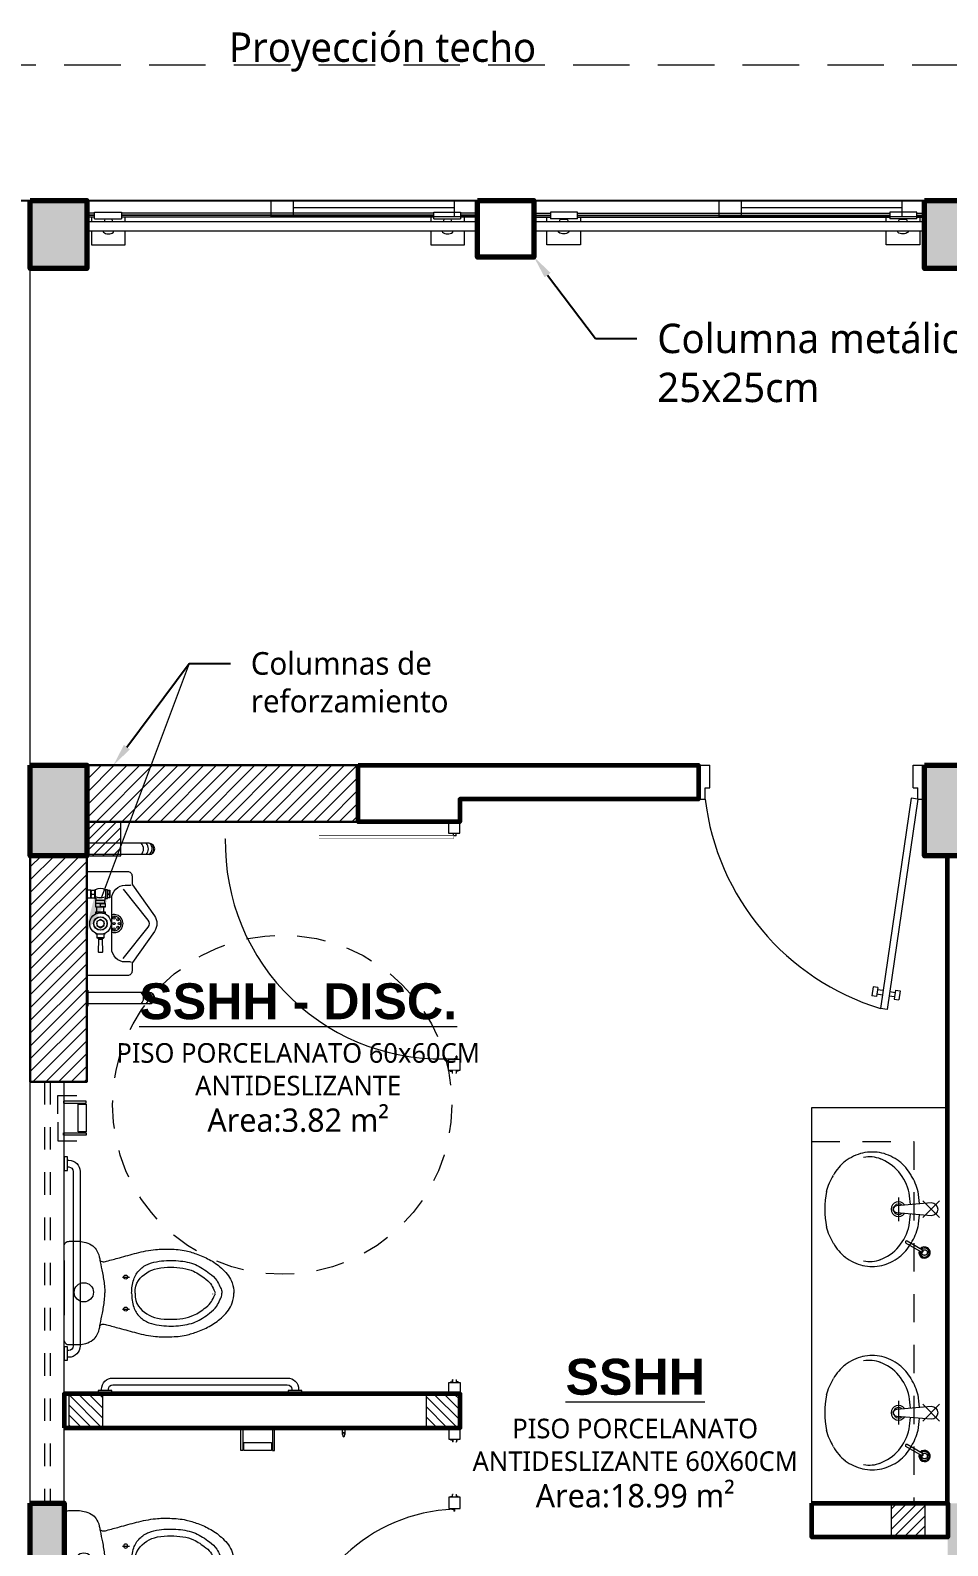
# Model space of a CAD drawing. Header units: metres. Extents: x 28 to 239, y -1 to 113.
# Drawn here: x 93.27 to 97.32, y 42.04 to 48.74 of the extents above; entities that cross this region are included whole.
import ezdxf
from ezdxf import colors
from ezdxf.entities.mleader import LeaderData, LeaderLine
from ezdxf.math import Vec2, Vec3

# ---------------------------------------------------------------- set-up
doc = ezdxf.new("R2010")
doc.units = ezdxf.units.M
doc.set_wipeout_variables(frame=1)
for name, pattern in [('DASHED2', [0.375, 0.25, -0.125]), ('HIDDEN', [9.525, 6.35, -3.175]), ('HIDDEN2', [0.1875, 0.125, -0.0625])]:
    doc.linetypes.add(name, pattern=pattern)
doc.layers.add('01', color=7, linetype='Continuous', lineweight=5, true_color=0xcc6600)
doc.layers.add('Mobiliario', color=7, linetype='Continuous', lineweight=0, true_color=0x7f7f7f)
for name, color, linetype, lineweight in [('A-FLOR-HRAL', 11, 'Continuous', 9), ('COLUMNAS 50', 32, 'Continuous', 70), ('COLUMNAS REFOR.', 40, 'Continuous', 25), ('COLUMNETASSS', 211, 'Continuous', 20), ('GRAFO 0 BLANCO', 7, 'Continuous', 0), ('GRAFO 02', 7, 'Continuous', 20), ('grafo 2', 31, 'Continuous', 20), ('GRAFO00', 7, 'Continuous', 0), ('Letras El', 9, 'Continuous', 5), ('letras sr', 7, 'Continuous', 5), ('Mobiliario el', 7, 'Continuous', 5), ('Muebles', 252, 'Continuous', 0), ('Muros el', 144, 'Continuous', 60), ('proyecciones', 1, 'DASHED2', 5), ('puertas', 7, 'Continuous', 5), ('Puertas El', 21, 'Continuous', 15), ('Sanitarios el', 141, 'Continuous', 15), ('Tabiques El', 7, 'Continuous', 15), ('Vanos', 140, 'Continuous', 5)]:
    doc.layers.add(name, color=color, linetype=linetype, lineweight=lineweight)
doc.layers.add('perimetroooo', color=3, linetype='Continuous')
doc.styles.add('Generales', font='trebuc.ttf', dxfattribs={"height": 0.1})
doc.styles.add('Santa Rosa 1 50', font='trebuc.ttf')

# ---------------------------------------------------------------- blocks, each defined once
blk = doc.blocks.new('Barandilla - 50 x 12mm-V82-Nivel 2')
at = {"layer": 'A-FLOR-HRAL'}
for p, q in [((-26.8, 93), (-88, 93)), ((-88, 93), (-88, 18.2)), ((34.1, 93), (13.2, 93)), ((27, 79.4), (57, 79.4)), ((27, 79.4), (27, -39.6)), ((57, 79.4), (57, -39.6)), ((-88, 18.2), (-88, -56.6)), ((24.9, 2.6), (25.1, 33.6)), ((-88, -56.6), (-26.7, -56.6)), ((13.2, -56.6), (34.1, -56.6)), ((57, -39.6), (27, -39.6))]:
    blk.add_line(p, q, dxfattribs=at)
for centre, radius, start, end in [((-0.6, 18.2), 39.4, 144.03454, 215.40425), ((-19.3, -77.8), 119.9, 93.57036, 96.31867), ((-18.3, 114.4), 119.9, 285.37611, 291.1568), ((-19.3, -77.8), 119.9, 68.28199, 74.15247), ((-18.3, 114.4), 119.9, 263.12012, 265.98485)]:
    blk.add_arc(centre, radius, start, end, dxfattribs=at)
blk = doc.blocks.new('Barandilla - 50 x 12mm-V83-Nivel 2')
at = {"layer": 'A-FLOR-HRAL'}
for p, q in [((-26.8, 93), (-88, 93)), ((-88, 93), (-88, 18.2)), ((34.1, 93), (13.1, 93)), ((27, 79.4), (57, 79.4)), ((27, 79.4), (27, -39.6)), ((57, 79.4), (57, -39.6)), ((-88, 18.2), (-88, -56.6)), ((24.9, 2.6), (25.1, 33.6)), ((-88, -56.6), (-26.8, -56.6)), ((13.2, -56.6), (34.1, -56.6)), ((57, -39.6), (27, -39.6))]:
    blk.add_line(p, q, dxfattribs=at)
for centre, radius, start, end in [((-0.6, 18.2), 39.4, 144.03454, 215.40425), ((-19.3, -77.8), 119.9, 93.58403, 96.31867), ((-19.3, -77.8), 119.9, 68.28199, 74.18184), ((-18.3, 114.4), 119.9, 285.35404, 291.1568), ((-18.3, 114.4), 119.9, 263.12012, 265.9625)]:
    blk.add_arc(centre, radius, start, end, dxfattribs=at)
blk = doc.blocks.new('Barandilla - Barandilla-616740-Nivel 2')
at = {"layer": 'A-FLOR-HRAL'}
for p, q in [((85687.2, 39638), (85761.1, 39638)), ((85687.2, 39630), (85761.1, 39630)), ((85687.2, 39628.4), (85761.1, 39628.4)), ((85687.2, 39620.4), (85761.1, 39620.4)), ((85880.2, 39638), (87261.1, 39638)), ((85880.2, 39630), (87261.1, 39630)), ((85880.2, 39628.4), (87261.1, 39628.4)), ((85880.2, 39620.4), (87261.1, 39620.4)), ((87380.1, 39638), (87414.4, 39638)), ((87380.1, 39630), (87414.4, 39630)), ((87380.1, 39628.4), (87414.4, 39628.4)), ((87380.1, 39620.4), (87414.4, 39620.4)), ((87414.4, 39599.5), (85687.2, 39599.5)), ((85687.2, 39559.5), (87414.4, 39559.5))]:
    blk.add_line(p, q, dxfattribs=at)
at = {"extrusion": (0, 0, -1), "zscale": -1, "rotation": 90.00000000000031}
for name, p in [('Barandilla - 50 x 12mm-V83-Nivel 2', (-85800.8, 39586.3)), ('Barandilla - 50 x 12mm-V82-Nivel 2', (-87300.8, 39586.3))]:
    blk.add_blockref(name, p, dxfattribs=at)
blk = doc.blocks.new('Barandilla - 50 x 12mm-V84-Nivel 2')
at = {"layer": 'A-FLOR-HRAL'}
for p, q in [((-26.8, 93), (-88, 93)), ((-88, 93), (-88, 18.2)), ((34.1, 93), (13.2, 93)), ((27, 79.4), (57, 79.4)), ((27, 79.4), (27, -39.6)), ((57, 79.4), (57, -39.6)), ((-88, 18.2), (-88, -56.6)), ((24.9, 2.6), (25.1, 33.6)), ((-88, -56.6), (-26.7, -56.6)), ((13.2, -56.6), (34.1, -56.6)), ((57, -39.6), (27, -39.6))]:
    blk.add_line(p, q, dxfattribs=at)
for centre, radius, start, end in [((-0.6, 18.2), 39.4, 144.03454, 215.40425), ((-19.3, -77.8), 119.9, 93.57037, 96.31867), ((-19.3, -77.8), 119.9, 68.28199, 74.16749), ((-18.3, 114.4), 119.9, 285.35389, 291.1568), ((-18.3, 114.4), 119.9, 263.12012, 265.98484)]:
    blk.add_arc(centre, radius, start, end, dxfattribs=at)
blk = doc.blocks.new('Barandilla - 50 x 12mm-V8-Nivel 2')
at = {"layer": 'A-FLOR-HRAL'}
for p, q in [((-26.8, 93), (-88, 93)), ((-88, 93), (-88, 18.2)), ((34.1, 93), (13.2, 93)), ((27, 79.4), (57, 79.4)), ((27, 79.4), (27, -39.6)), ((57, 79.4), (57, -39.6)), ((-88, 18.2), (-88, -56.6)), ((24.9, 2.6), (25.1, 33.6)), ((-88, -56.6), (-26.8, -56.6)), ((13.2, -56.6), (34.1, -56.6)), ((57, -39.6), (27, -39.6))]:
    blk.add_line(p, q, dxfattribs=at)
for centre, radius, start, end in [((-0.6, 18.2), 39.4, 144.03454, 215.40425), ((-19.3, -77.8), 119.9, 93.58403, 96.31867), ((-18.3, 114.4), 119.9, 285.37611, 291.1568), ((-19.3, -77.8), 119.9, 68.28199, 74.15247), ((-18.3, 114.4), 119.9, 263.12012, 265.9625)]:
    blk.add_arc(centre, radius, start, end, dxfattribs=at)
blk = doc.blocks.new('Barandilla - Barandilla-616799-Nivel 2')
at = {"layer": 'A-FLOR-HRAL'}
for p, q in [((83744.3, 39638), (83710.1, 39638)), ((83744.3, 39630), (83710.1, 39630)), ((83744.3, 39628.4), (83710.1, 39628.4)), ((83744.3, 39620.4), (83710.1, 39620.4)), ((85244.3, 39638), (83863.3, 39638)), ((85244.3, 39630), (83863.3, 39630)), ((85244.3, 39628.4), (83863.3, 39628.4)), ((85244.3, 39620.4), (83863.3, 39620.4)), ((85437.2, 39638), (85363.3, 39638)), ((85437.2, 39630), (85363.3, 39630)), ((85437.2, 39628.4), (85363.3, 39628.4)), ((85437.2, 39620.4), (85363.3, 39620.4)), ((85437.2, 39599.5), (83710.1, 39599.5)), ((83710.1, 39559.5), (85437.2, 39559.5))]:
    blk.add_line(p, q, dxfattribs=at)
at = {"rotation": 89.99999999999972}
for name, p in [('Barandilla - 50 x 12mm-V84-Nivel 2', (83823.6, 39586.3)), ('Barandilla - 50 x 12mm-V8-Nivel 2', (85323.6, 39586.3))]:
    blk.add_blockref(name, p, dxfattribs=at)
blk = doc.blocks.new('INODFLUX-P')
at = {"layer": 'Sanitarios el'}
for p, q in [((0, -0.2121), (0, 0.2126)), ((0.023, 0.2288), (0.0672, 0.2288)), ((0, 0.1438), (0, -0.0981)), ((0.2582, 0.0706), (0.2891, 0.0706)), ((0.2582, -0.071), (0.2891, -0.071)), ((0.023, -0.2282), (0.023, -0.2282)), ((0.023, -0.2282), (0.0672, -0.2282))]:
    blk.add_line(p, q, dxfattribs=at)
for centre, radius in [((0.2717, 0.0706), 0.00872), ((0.0867, 0.0033), 0.0425), ((0.2717, -0.071), 0.00872)]:
    blk.add_circle(centre, radius, dxfattribs=at)
for points in [[(0, 0.2126), (0.0044, 0.2213), (0.0135, 0.2274), (0.023, 0.2288)], [(0.0672, 0.2288), (0.0955, 0.223), (0.1264, 0.2081), (0.1445, 0.1864), (0.157, 0.1508), (0.1588, 0.1386)], [(0.1579, 0.145), (0.1674, 0.1389), (0.1874, 0.1409)], [(0.1874, 0.1409), (0.2442, 0.1561), (0.3196, 0.1768), (0.4039, 0.1925), (0.4675, 0.1942), (0.5389, 0.1866), (0.5904, 0.1708), (0.6481, 0.1445), (0.701, 0.1046), (0.7429, 0.0445), (0.7506, -0.0003)], [(0.2977, -0.0011), (0.3073, 0.0603), (0.3337, 0.1031), (0.3743, 0.1291), (0.42, 0.1406), (0.5047, 0.1425), (0.5802, 0.1255), (0.6419, 0.087), (0.6742, 0.0556), (0.6882, 0.0286), (0.6966, 0.0076), (0.6966, -0.0011)], [(0.1874, -0.1404), (0.2442, -0.1556), (0.3196, -0.1762), (0.4039, -0.192), (0.4675, -0.1937), (0.5389, -0.1861), (0.5904, -0.1703), (0.6481, -0.144), (0.701, -0.1041), (0.7429, -0.0439), (0.7506, 0.0009)], [(0.2977, -0.0011), (0.3073, -0.0624), (0.3337, -0.1052), (0.3743, -0.1312), (0.42, -0.1427), (0.5047, -0.1446), (0.5802, -0.1276), (0.6419, -0.0891), (0.6742, -0.0577), (0.6882, -0.0307), (0.6966, -0.0097), (0.6966, -0.0011)], [(0.0672, -0.2282), (0.0955, -0.2225), (0.1264, -0.2075), (0.1445, -0.1859), (0.157, -0.1503), (0.1588, -0.1381)], [(0.1579, -0.1444), (0.1674, -0.1384), (0.1874, -0.1404)], [(0, -0.2121), (0.0044, -0.2208), (0.0135, -0.2269), (0.023, -0.2282)]]:
    blk.add_spline(points, degree=3, dxfattribs=at)
for points, knots in [([(0.1588, 0.1386), (0.1623, 0.1223), (0.1698, 0.0871), (0.1777, 0.0409), (0.1792, 0.0109), (0.1796, 0.0003)], [0, 0, 0, 0, 0.0500478, 0.1080759, 0.1401372, 0.1401372, 0.1401372, 0.1401372]), ([(0.3131, -0.0011), (0.3106, 0.0471), (0.3384, 0.0711), (0.391, 0.1086), (0.4315, 0.1145), (0.5072, 0.1138), (0.5432, 0.1094), (0.5901, 0.088), (0.6081, 0.0754), (0.6383, 0.0517), (0.6458, 0.0447), (0.6554, 0.0285), (0.6616, 0.0158), (0.666, 0.0062), (0.6666, 0.0045), (0.6667, 0.0043)], [0, 0, 0, 0, 0.1299393, 0.1299393, 0.2598787, 0.2598787, 0.374754, 0.374754, 0.445792, 0.445792, 0.4942707, 0.4942707, 0.5266072, 0.5266072, 0.535214, 0.535214, 0.535214, 0.535214]), ([(0.1588, -0.1381), (0.1623, -0.1218), (0.1698, -0.0866), (0.1777, -0.0404), (0.1792, -0.0104), (0.1796, 0.0003)], [0, 0, 0, 0, 0.0500478, 0.1080759, 0.1401372, 0.1401372, 0.1401372, 0.1401372]), ([(0.3131, -0.0011), (0.3106, -0.0492), (0.3384, -0.0732), (0.391, -0.1107), (0.4315, -0.1166), (0.5072, -0.1159), (0.5432, -0.1115), (0.5901, -0.0901), (0.6081, -0.0775), (0.6383, -0.0539), (0.6458, -0.0468), (0.6554, -0.0306), (0.6616, -0.0179), (0.666, -0.0083), (0.6666, -0.0066), (0.6667, -0.0064)], [0, 0, 0, 0, 0.1299393, 0.1299393, 0.2598787, 0.2598787, 0.374754, 0.374754, 0.445792, 0.445792, 0.4942707, 0.4942707, 0.5266072, 0.5266072, 0.535214, 0.535214, 0.535214, 0.535214])]:
    blk.add_open_spline(points, degree=3, knots=knots, dxfattribs=at)
for points in [[(0.6667, 0.0043), (0.6667, 0.0041), (0.6667, 0.003), (0.6666, 0.0005)], [(0.6567, -0.0046), (0.6567, -0.0042), (0.6567, -0.0037), (0.6566, -0.0032)], [(0.6667, -0.0064), (0.6667, -0.0062), (0.6667, -0.0051), (0.6666, -0.0027)]]:
    blk.add_open_spline(points, degree=3, dxfattribs=at)
blk.add_point((0, 0), dxfattribs=at)
blk = doc.blocks.new('H-6')
for points in [[(-0.0251, 0.0936), (-0.0251, 0.0846), (-0.1251, 0.0846), (-0.1251, 0.0936)], [(-0.0901, -0.0424), (-0.1251, -0.0424), (-0.1251, 0.0796), (-0.0901, 0.0796)], [(-0.0251, -0.0564), (-0.0251, -0.0474), (-0.1251, -0.0474), (-0.1251, -0.0564)]]:
    blk.add_lwpolyline(points, close=True)
at = {"linetype": 'HIDDEN', "ltscale": 0.1}
for points in [[(0, 0.0371), (0, 0.1188), (-0.0844, 0.1188)], [(0, 0), (0, -0.0816), (-0.0844, -0.0817)]]:
    blk.add_lwpolyline(points, dxfattribs=at)
blk = doc.blocks.new('Tre_Academy_P_URI')
blk.add_lwpolyline([(-0.299, 0.0346), (-0.2022, 0.1719, 0.154781), (-0.2, 0.1788), (-0.2, 0.21, -0.414214), (-0.18, 0.23), (0, 0.23), (0, -0.23), (-0.18, -0.23, -0.414214), (-0.2, -0.21), (-0.2, -0.1788, 0.154781), (-0.2022, -0.1719), (-0.299, -0.0346, -0.31716)], format="xyb", close=True)
at = {"color": 8}
for points in [[(-0.1607, -0.1526), (-0.2696, -0.0155, -0.348764), (-0.2696, 0.0155), (-0.1588, 0.155)], [(-0.11, 0.0387, 1.290994), (-0.11, -0.0387)], [(-0.0746, 0.0452, 0.060108), (-0.081, 0.0434)], [(-0.039, 0.0434, 0.060108), (-0.0454, 0.0452)], [(-0.082, -0.0455, 0.115921), (-0.069, -0.0505)], [(-0.051, -0.0505, 0.115921), (-0.038, -0.0455)], [(-0.0937, -0.113, -0.198115), (-0.0937, -0.13), (-0.1003, -0.13, 0.198115), (-0.1003, -0.147)], [(-0.1003, -0.113, 0.198115), (-0.1003, -0.13)], [(-0.0937, -0.147, 0.198115), (-0.0937, -0.13)], [(-0.0825, -0.0757, -0.198115), (-0.06, -0.0757), (-0.06, -0.0863, -0.198115), (-0.0825, -0.0863)], [(-0.0455, -0.1173, 0.183546), (-0.0745, -0.1173)], [(-0.0375, -0.0757, 0.198115), (-0.06, -0.0757)], [(-0.06, -0.0863, 0.198115), (-0.0375, -0.0863)], [(-0.0333, -0.113, 0.198115), (-0.0333, -0.13, 0.198115), (-0.0333, -0.147)], [(-0.0197, -0.147, 0.198115), (-0.0197, -0.13, 0.198115), (-0.0197, -0.113)]]:
    blk.add_lwpolyline(points, format="xyb", dxfattribs=at)
for points in [[(-0.197, 0.1729, 0.196088), (-0.19, 0.17), (-0.17, 0.17, -0.414214), (-0.11, 0.11), (-0.11, -0.11, -0.414214), (-0.17, -0.17), (-0.19, -0.17, 0.142439), (-0.1954, -0.1716)], [(-0.0695, 0.0655, -0.160506), (-0.067, 0.0695), (-0.0689, 0.1265), (-0.0669, 0.1285), (-0.0531, 0.1285), (-0.0511, 0.1265), (-0.053, 0.0695, -0.160506), (-0.0505, 0.0655)], [(-0.11, 0.0309, 1.374369), (-0.11, -0.0309)], [(-0.083, -0.1496, 0.233482), (-0.037, -0.1496), (-0.037, -0.1104)]]:
    blk.add_lwpolyline(points, format="xyb")
for points in [[(-0.0511, 0.1265), (-0.0689, 0.1265)], [(-0.053, 0.0695), (-0.067, 0.0695)], [(-0.075, 0.063), (-0.045, 0.063)], [(-0.0805, -0.1104), (-0.092, -0.1104), (-0.092, -0.1496), (-0.083, -0.1496), (-0.083, -0.1104)], [(-0.0197, -0.13), (-0.0333, -0.13)]]:
    blk.add_lwpolyline(points, dxfattribs=at)
for points in [[(-0.0736, 0.0455), (-0.081, 0.0455), (-0.081, 0.0426)], [(-0.075, 0.0455), (-0.075, 0.063), (-0.0725, 0.0655), (-0.0475, 0.0655), (-0.045, 0.063), (-0.045, 0.0455)], [(-0.039, 0.0426), (-0.039, 0.0455), (-0.0464, 0.0455)], [(-0.082, -0.0421), (-0.082, -0.0505), (-0.038, -0.0505), (-0.038, -0.0421)], [(-0.0755, -0.0505), (-0.0755, -0.0735)], [(-0.0445, -0.0505), (-0.0445, -0.0735)], [(-0.092, -0.147), (-0.102, -0.147), (-0.102, -0.113), (-0.092, -0.113)], [(-0.0395, -0.1202), (-0.0395, -0.1035), (-0.0805, -0.1035), (-0.0805, -0.1202)], [(-0.08, -0.0885), (-0.08, -0.1035)], [(-0.04, -0.0885), (-0.04, -0.1035)], [(-0.037, -0.1496), (-0.035, -0.1496), (-0.035, -0.1104), (-0.0395, -0.1104)], [(-0.018, -0.113), (-0.035, -0.113)], [(0, -0.113), (-0.018, -0.113), (-0.018, -0.147), (0, -0.147)], [(-0.018, -0.147), (-0.035, -0.147)]]:
    blk.add_lwpolyline(points)
for points in [[(-0.044, 0.0092), (-0.06, 0.0185), (-0.076, 0.0092), (-0.076, -0.0092), (-0.06, -0.0185), (-0.044, -0.0092)], [(-0.0375, -0.0885), (-0.0375, -0.0735), (-0.0825, -0.0735), (-0.0825, -0.0885)]]:
    blk.add_lwpolyline(points, close=True)
for centre, radius in [((-0.144, 0), 0.005), ((-0.137, 0.017), 0.005), ((-0.12, 0.024), 0.005), ((-0.12, 0), 0.005), ((-0.06, 0), 0.029), ((-0.06, 0), 0.016), ((-0.137, -0.017), 0.005), ((-0.12, -0.024), 0.005)]:
    blk.add_circle(centre, radius, dxfattribs=at)
for radius in [0.0475, 0.03]:
    blk.add_circle((-0.06, 0), radius)
blk = doc.blocks.new('A$C196F1E11')
at = {"layer": '01', "lineweight": 5}
h = blk.add_hatch(dxfattribs=at)
h.set_pattern_fill('ANSI31', scale=0.01, angle=-90)
h.set_pattern_definition([(315, (-134.044812, -149.728227), (0.0224506403, 0.0224506403), [])])
h.paths.add_polyline_path([(0, 0.15), (0, 0), (0.15, 0), (0.15, 0.15)])
at = {"layer": 'COLUMNETASSS', "color": 7, "lineweight": 5}
blk.add_lwpolyline([(0, 0.15), (0, 0), (0.15, 0), (0.15, 0.15)], close=True, dxfattribs=at)
blk = doc.blocks.new('H-6a')
for points in [[(0, 0), (0, -0.009), (-0.1, -0.009), (-0.1, 0)], [(-0.065, -0.136), (-0.1, -0.136), (-0.1, -0.014), (-0.065, -0.014)], [(0, -0.15), (0, -0.141), (-0.1, -0.141), (-0.1, -0.15)]]:
    blk.add_lwpolyline(points, close=True)
blk = doc.blocks.new('H-3')
blk.add_lwpolyline([(0.0054, 0.0301), (0.0054, 0.013, 0.414214), (0.0104, 0.008), (0.02, 0.008, -0.414214), (0.025, 0.003), (0.025, 0), (-0.025, 0), (-0.025, 0.003, -0.414214), (-0.02, 0.008), (-0.0104, 0.008, 0.414214), (-0.0054, 0.013), (-0.0054, 0.0301)], format="xyb")
at = {"extrusion": (0, 0, -1)}
blk.add_ellipse((0, 0.0301), major_axis=(0, -0.0093), ratio=0.58118, dxfattribs=at)
blk = doc.blocks.new('A$C2B14624A')
at = {"layer": 'puertas'}
for p, q in [((1.0375, 0.0284), (1.0375, 0.6222)), ((1.0495, 0.0164), (1.0495, 0.6222)), ((0.0648, 0.0262), (0.0615, 0.0262)), ((0.0743, 0.0134), (0.0615, 0.0134)), ((0.0648, 0.0262), (0.0648, 0.0167)), ((0.0648, 0.0167), (0.0743, 0.0167)), ((0.0743, 0.0134), (0.0743, 0.0167)), ((1.0375, 0.0284), (1.0615, 0.0284)), ((1.0495, 0.0164), (1.0615, 0.0164)), ((1.0495, 0.0164), (1.0615, 0.0164)), ((1.0495, 0.0164), (1.0615, 0.0164))]:
    blk.add_line(p, q, dxfattribs=at)
blk.add_arc((1.0173, 0.0835), 0.9543, 88.78649, 183.94871, dxfattribs=at)
at = {"layer": 'Tabiques El'}
for p, q in [((0, 0.031), (0, 0.034)), ((0.0085, 0.034), (0, 0.034)), ((0, 0.019), (0, 0.016)), ((0.0085, 0.016), (0, 0.016)), ((0.0085, 0.0425), (0.0115, 0.0425)), ((0.0085, 0.0425), (0.0085, 0.034)), ((0.0085, 0.0075), (0.0085, 0.016)), ((0.0085, 0.0075), (0.0115, 0.0075))]:
    blk.add_line(p, q, dxfattribs=at)
blk.add_lwpolyline([(0.0115, 0), (0.0115, 0.05), (0.0615, 0.05), (0.0615, 0)], close=True, dxfattribs=at)
blk.add_wipeout([(1.0495, 0.0284), (1.0375, 0.0284), (1.0375, 1.0376), (1.0495, 1.0376)]).dxf.layer = 'puertas'
blk = doc.blocks.new('puerta 1.00')
at = {"layer": 'Puertas El'}
for p, q in [((165.7653, -11.935), (165.7653, -11.885)), ((165.9153, -11.915), (165.8653, -11.915)), ((165.8653, -11.935), (165.8653, -11.915)), ((165.9153, -11.915), (165.9109, -11.9447)), ((165.9153, -11.915), (165.9153, -11.885)), ((165.9153, -11.915), (166.8454, -12.0506)), ((165.8653, -11.935), (165.7653, -11.935)), ((165.9109, -11.9447), (166.8411, -12.0803)), ((166.76, -12.0129), (166.7629, -11.9931)), ((166.7629, -11.9931), (166.8024, -11.9989)), ((166.76, -12.0129), (166.7996, -12.0187)), ((166.7663, -12.0391), (166.7699, -12.0143)), ((166.7897, -12.0172), (166.7861, -12.042)), ((166.7996, -12.0187), (166.8024, -11.9989)), ((166.8454, -12.0506), (166.8411, -12.0803)), ((166.8454, -12.0506), (166.8411, -12.0803)), ((166.8454, -12.0506), (166.8411, -12.0803)), ((166.7484, -12.0921), (166.7456, -12.1118)), ((166.7456, -12.1118), (166.7851, -12.1176)), ((166.7484, -12.0921), (166.788, -12.0978)), ((166.7619, -12.0688), (166.7583, -12.0935)), ((166.7817, -12.0716), (166.7781, -12.0964)), ((166.788, -12.0978), (166.7851, -12.1176)), ((165.7653, -12.855), (165.7653, -12.835)), ((165.7653, -12.885), (165.7653, -12.835)), ((165.8653, -12.835), (165.7653, -12.835)), ((165.8653, -12.855), (165.8653, -12.835)), ((165.9153, -12.855), (165.8653, -12.855)), ((165.9153, -12.885), (165.9153, -12.855))]:
    blk.add_line(p, q, dxfattribs=at)
at = {"layer": 'Puertas El', "linetype": 'ByBlock'}
blk.add_arc((165.7822, -11.7554), 1.1076, 276.89893, 342.94348, dxfattribs=at)
blk = doc.blocks.new('OvalinGrandeyGrifo')
at = {"layer": 'Sanitarios el', "lineweight": 13, "ltscale": 0.5}
for p, q in [((0.0525, -0.1165), (-0.0525, -0.1165)), ((0.0371, -0.2236), (-0.0371, -0.2978)), ((-0.0371, -0.2236), (0.0371, -0.2978))]:
    blk.add_line(p, q, dxfattribs=at)
at = {"layer": 'Sanitarios el'}
blk.add_lwpolyline([(-0.029, -0.2607), (-0.0162, -0.1097, -1), (0.0162, -0.1097), (0.029, -0.2607, -1)], format="xyb", close=True, dxfattribs=at)
for centre, radius, start, end in [((-0.0149, -0.0457), 0.2564, 104.01031, 121.7376), ((0, -0.2497), 0.4592, 80.11745, 99.88255), ((0.0149, -0.0457), 0.2564, 58.2624, 75.98969), ((-0.0502, -0.0071), 0.2051, 119.32204, 142.26992), ((0.0502, -0.0071), 0.2051, 37.73008, 60.67796), ((-0.0371, -0.011), 0.218, 143.41984, 165.95691), ((0.0371, -0.011), 0.218, 14.04309, 36.58016), ((-0.0534, 0), 0.1996, 167.65724, 192.34276), ((-0.1008, 0.0114), 0.1308, 168.08707, 202.26828), ((0.1008, 0.0114), 0.1308, 337.73172, 11.91293), ((0.0534, 0), 0.1996, 347.65724, 12.34276), ((-0.0371, 0.011), 0.218, 194.04309, 216.58016), ((-0.0313, 0.0379), 0.2052, 199.95485, 258.57593), ((0.0313, 0.0379), 0.2052, 281.42407, 340.04515), ((0.0371, 0.011), 0.218, 323.41984, 345.95691), ((-0.0502, 0.0071), 0.2051, 217.73008, 240.67796), ((0, -0.1165), 0.0325, 305.75969, 234.24031), ((0, -0.1165), 0.023, 321.38814, 218.61186), ((0.0502, 0.0071), 0.2051, 299.32204, 322.26992), ((-0.0149, 0.0457), 0.2564, 238.2624, 255.98969), ((0, 0.2497), 0.4192, 260.11745, 267.10038), ((0, 0.2497), 0.4192, 272.89962, 279.88255), ((0.0149, 0.0457), 0.2564, 284.01031, 301.7376), ((0, 0.2497), 0.4592, 260.11745, 266.93017), ((0, 0.2497), 0.4592, 273.06983, 279.88255)]:
    blk.add_arc(centre, radius, start, end, dxfattribs=at)
blk = doc.blocks.new('H-4a-P')
for p, q in [((0.0019, 0.0133), (0.0417, 0.0823)), ((0.0106, 0.0083), (0.0504, 0.0773))]:
    blk.add_line(p, q)
at = {"linetype": 'HIDDEN'}
blk.add_circle((0, 0), 0.0125, dxfattribs=at)
for centre, radius, start, end in [((0.0461, 0.0798), 0.005, 330, 150), ((0, 0), 0.025, 71.53696, 48.46304), ((0, 0), 0.02, 74.47751, 45.52249), ((0.0063, 0.0108), 0.005, 150, 330)]:
    blk.add_arc(centre, radius, start, end)
blk = doc.blocks.new('A$C177A501D')
at = {"layer": 'GRAFO 0 BLANCO'}
for p, q in [((0.835, 0.1), (0.0635, 0.1)), ((0.835, 0.07), (0.0635, 0.07)), ((0.0135, 0.05), (0.0135, 0.045)), ((0.0435, 0.05), (0.0435, 0.045)), ((0.855, 0.045), (0.855, 0.05)), ((0.885, 0.045), (0.885, 0.05))]:
    blk.add_line(p, q, dxfattribs=at)
for points in [[(0.06, 0.045), (0.06, 0.03), (0, 0.03), (0, 0.045)], [(0.9, 0.045), (0.9, 0.03), (0.84, 0.03), (0.84, 0.045)]]:
    blk.add_lwpolyline(points, close=True, dxfattribs=at)
for centre, radius, start, end in [((0.0635, 0.05), 0.05, 90, 180), ((0.0635, 0.05), 0.02, 90, 180), ((0.835, 0.05), 0.05, 0.01798, 90), ((0.835, 0.05), 0.02, 0.01798, 90)]:
    blk.add_arc(centre, radius, start, end, dxfattribs=at)

msp = doc.modelspace()

# ---------------------------------------------------------------- hatches: boundary and pattern name
at = {"layer": 'GRAFO 0 BLANCO', "true_color": 0x939598}
h = msp.add_hatch(color=252, dxfattribs=at)
h.dxf.hatch_style = 1
h.paths.add_polyline_path([(118.5748, 47.9882), (118.8248, 47.9882), (118.8248, 47.6882), (118.5748, 47.6882)])
h.paths.add_polyline_path([(114.7635, 47.9877), (114.5135, 47.988), (114.513, 47.588), (114.763, 47.5877)])
h.paths.add_polyline_path([(110.1735, 47.9877), (109.9235, 47.988), (109.923, 47.588), (110.173, 47.5877)])
h.paths.add_polyline_path([(105.8885, 47.9882), (106.1385, 47.9882), (106.1385, 47.6882), (105.8885, 47.6882)])
h.paths.add_polyline_path([(101.2797, 47.9882), (101.5297, 47.9882), (101.5297, 47.6882), (101.2797, 47.6882)])
h.paths.add_polyline_path([(97.2207, 47.9882), (97.4707, 47.9882), (97.4707, 47.6882), (97.2207, 47.6882)])
h.paths.add_polyline_path([(93.2664, 47.9882), (93.5164, 47.9882), (93.5164, 47.6882), (93.2664, 47.6882)])
h = msp.add_hatch(color=252, dxfattribs=at)
h.dxf.hatch_style = 1
h.paths.add_polyline_path([(105.8884, 45.4905), (106.1384, 45.4905), (106.1384, 45.0905), (105.8884, 45.0905)])
h.paths.add_polyline_path([(105.8884, 39.3963), (106.1384, 39.3963), (106.1384, 38.9963), (105.8884, 38.9963)])
h.paths.add_polyline_path([(101.2796, 39.3963), (101.5296, 39.3963), (101.5296, 38.9963), (101.2796, 38.9963)])
h.paths.add_polyline_path([(101.2796, 45.4905), (101.5296, 45.4905), (101.5296, 45.0905), (101.2796, 45.0905)])
h.paths.add_polyline_path([(97.2206, 45.4905), (97.4706, 45.4905), (97.4706, 45.0905), (97.2206, 45.0905)])
h.paths.add_polyline_path([(97.2206, 39.3963), (97.4706, 39.3963), (97.4706, 38.9963), (97.2206, 38.9963)])
h.paths.add_polyline_path([(97.3231, 42.2269), (97.4731, 42.2269), (97.4731, 41.8269), (97.3231, 41.8269)])
h.paths.add_polyline_path([(93.2664, 45.4905), (93.5164, 45.4905), (93.5164, 45.0905), (93.2664, 45.0905)])
h.paths.add_polyline_path([(93.2664, 42.2269), (93.4164, 42.2269), (93.4164, 41.8269), (93.2664, 41.8269)])
h.paths.add_polyline_path([(93.2664, 39.3963), (93.5164, 39.3963), (93.5164, 38.9963), (93.2664, 38.9963)])
at = {"layer": 'Muebles'}
h = msp.add_hatch(dxfattribs=at)
h.set_pattern_fill('ANSI31', color=256, scale=0.32, angle=180)
h.set_pattern_definition([(225, (41.07478, -11.201862), (0.028284271, -0.028284271), [])])
h.paths.add_polyline_path([(93.5164, 45.4905), (94.7164, 45.4905), (94.7164, 45.2405), (93.5164, 45.2405)])
h = msp.add_hatch(dxfattribs=at)
h.set_pattern_fill('ANSI31', color=256, scale=0.32, angle=180)
h.set_pattern_definition([(225, (52.8305, -10.895068), (0.028284271, -0.028284271), [])])
h.paths.add_polyline_path([(93.2664, 44.0905), (93.5164, 44.0905), (93.5164, 45.0905), (93.2664, 45.0905)])

# ---------------------------------------------------------------- linework, layer by layer
at = {"color": 9, "true_color": 0xc7c8ca}
msp.add_line((91.8571, 47.9882), (115.0856, 47.9882), dxfattribs=at)
at = {"layer": 'COLUMNAS 50', "linetype": 'Continuous'}
for points in [[(93.2664, 47.9882), (93.5164, 47.9882), (93.5164, 47.6882), (93.2664, 47.6882), (93.2664, 47.9882)], [(95.2435, 47.9882), (95.4935, 47.9882), (95.4935, 47.7382), (95.2435, 47.7382), (95.2435, 47.9882)], [(97.2207, 47.9882), (97.4707, 47.9882), (97.4707, 47.6882), (97.2207, 47.6882), (97.2207, 47.9882)], [(93.2664, 45.4905), (93.5164, 45.4905), (93.5164, 45.0905), (93.2664, 45.0905), (93.2664, 45.4905)], [(97.2206, 45.4905), (97.4706, 45.4905), (97.4706, 45.0905), (97.2206, 45.0905), (97.2206, 45.4905)], [(93.2664, 42.2269), (93.4164, 42.2269), (93.4164, 41.8269), (93.2664, 41.8269), (93.2664, 42.2269)]]:
    msp.add_lwpolyline(points, dxfattribs=at)
at = {"layer": 'COLUMNAS REFOR.', "lineweight": 30}
for points in [[(93.5164, 45.4905), (94.7164, 45.4905), (94.7164, 45.2405), (93.5164, 45.2405)], [(93.2664, 44.0905), (93.5164, 44.0905), (93.5164, 45.0905), (93.2664, 45.0905)]]:
    msp.add_lwpolyline(points, close=True, dxfattribs=at)
at = {"layer": 'GRAFO 0 BLANCO'}
msp.add_lwpolyline([(93.2664, 47.9882), (133.2084, 47.9882), (133.2083, 38.9963), (93.2664, 38.9963), (93.2664, 47.9882)], dxfattribs=at)
at = {"layer": 'GRAFO 02', "color": 7, "linetype": 'Continuous', "lineweight": 9}
for points in [[(94.4301, 47.9882), (94.3301, 47.9882), (94.3301, 47.9182), (94.4301, 47.9182)], [(95.2401, 47.9882), (95.1401, 47.9882), (95.1401, 47.9182), (95.2401, 47.9182)], [(96.4107, 47.9882), (96.3107, 47.9882), (96.3107, 47.9182), (96.4107, 47.9182)], [(97.2207, 47.9882), (97.1207, 47.9882), (97.1207, 47.9182), (97.2207, 47.9182)]]:
    msp.add_lwpolyline(points, close=True, dxfattribs=at)
at = {"layer": 'GRAFO 02', "color": 7, "linetype": 'Continuous', "lineweight": 9, "flags": 128}
for points in [[(95.1401, 47.9565), (94.4303, 47.9565)], [(97.1207, 47.9565), (96.4109, 47.9565)], [(94.4303, 47.9182), (95.1401, 47.9182)], [(96.4109, 47.9182), (97.1207, 47.9182)]]:
    msp.add_lwpolyline(points, dxfattribs=at)
at = {"layer": 'GRAFO00', "color": 252, "linetype": 'DASHED2', "lineweight": 0}
msp.add_lwpolyline([(92.6664, 48.5882), (133.8084, 48.5882), (133.8084, 38.2963), (92.6664, 38.2963)], close=True, dxfattribs=at)
at = {"layer": 'Letras El', "color": 7, "lineweight": 0}
msp.add_line((93.9689, 45.9403), (93.579, 44.9028), dxfattribs=at)
msp.add_solid([(93.6064, 44.8906), (93.5059, 44.7383), (93.5516, 44.915)], dxfattribs=at)
at = {"layer": 'Mobiliario', "linetype": 'Continuous'}
msp.add_lwpolyline([(96.7216, 43.9769), (97.3231, 43.9769), (97.3231, 42.0769), (96.7216, 42.0769)], close=True, dxfattribs=at)
at = {"layer": 'Muros el', "ltscale": 0.05}
for points in [[(94.7164, 45.4905), (96.2206, 45.4907), (96.2206, 45.3405), (95.1662, 45.3405), (95.1662, 45.2405), (94.7164, 45.2405)], [(93.4164, 42.5605), (95.1666, 42.5604), (95.1666, 42.7109), (93.4164, 42.7105)], [(96.7216, 42.2269), (97.3231, 42.2269), (97.3231, 42.0769), (96.7216, 42.0769)]]:
    msp.add_lwpolyline(points, close=True, dxfattribs=at)
msp.add_lwpolyline([(97.3216, 42.2269), (97.3216, 45.0905)], dxfattribs=at)
at = {"layer": 'proyecciones', "linetype": 'HIDDEN2'}
msp.add_lwpolyline([(96.7216, 43.8269), (97.1731, 43.8269), (97.1731, 42.2269), (96.7216, 42.2269)], close=True, dxfattribs=at)
at = {"layer": 'puertas'}
for p, q in [((95.1307, 42.2001), (95.1307, 42.2034)), ((95.1307, 42.2001), (95.1398, 42.2001)), ((95.1398, 42.2001), (95.1398, 42.191)), ((95.1431, 42.191), (95.1398, 42.191)), ((95.1431, 42.191), (95.1431, 42.2034))]:
    msp.add_line(p, q, dxfattribs=at)
msp.add_arc((95.1667, 41.4646), 0.7361, 92.17415, 174.95483, dxfattribs=at)
at = {"layer": 'Sanitarios el'}
for p, q in [((93.7914, 45.1455), (93.5211, 45.1455)), ((93.7914, 45.0955), (93.5211, 45.0955)), ((93.7914, 44.4855), (93.5211, 44.4855)), ((93.7914, 44.4355), (93.5211, 44.4355))]:
    msp.add_line(p, q, dxfattribs=at)
for points in [[(93.5164, 45.0855), (93.5211, 45.0855), (93.5211, 45.1555), (93.5164, 45.1555)], [(93.5164, 44.4955), (93.5211, 44.4955), (93.5211, 44.4255), (93.5164, 44.4255)]]:
    msp.add_lwpolyline(points, close=True, dxfattribs=at)
for centre, radius, start, end in [((93.7321, 45.1205), 0.0348, 314.0515, 45.9485), ((93.7518, 45.1205), 0.0369, 317.28556, 42.71444), ((93.7914, 45.1205), 0.025, 270, 90), ((93.7749, 45.1212), 0.0305, 302.71978, 52.64333), ((93.7805, 45.1206), 0.0324, 319.66782, 39.66668), ((93.7321, 44.4605), 0.0348, 314.0515, 45.9485), ((93.7518, 44.4605), 0.0369, 317.28556, 42.71444), ((93.7914, 44.4605), 0.025, 270, 90), ((93.7749, 44.4598), 0.0305, 307.35667, 57.28022), ((93.7805, 44.4604), 0.0324, 320.33332, 40.33218)]:
    msp.add_arc(centre, radius, start, end, dxfattribs=at)
at = {"layer": 'Tabiques El'}
msp.add_lwpolyline([(95.1666, 42.5604), (95.1166, 42.5604), (95.1166, 42.5104), (95.1666, 42.5104)], close=True, dxfattribs=at)
at = {"layer": 'Vanos', "linetype": 'Continuous'}
for p, q in [((93.2664, 42.2269), (93.2664, 44.0905)), ((93.4164, 42.2269), (93.4164, 44.0905))]:
    msp.add_line(p, q, dxfattribs=at)
at = {"layer": 'Vanos', "linetype": 'DASHED2', "ltscale": 0.3}
for p, q in [((93.329, 44.0905), (93.329, 42.2269)), ((93.354, 44.0905), (93.354, 42.2269))]:
    msp.add_line(p, q, dxfattribs=at)

# ---------------------------------------------------------------- block references
at = {"layer": 'A-FLOR-HRAL', "xscale": 0.001, "yscale": 0.001, "zscale": 0.001}
for name in ['Barandilla - Barandilla-616799-Nivel 2', 'Barandilla - Barandilla-616740-Nivel 2']:
    msp.add_blockref(name, (9.8062, 8.2941), dxfattribs=at)
at = {"layer": 'Mobiliario', "linetype": 'Continuous', "extrusion": (0, 0, -1), "xscale": -1, "zscale": -1, "rotation": 180.0011427269505}
msp.add_blockref('Tre_Academy_P_URI', (-93.5164, 44.7905), dxfattribs=at)
at = {"layer": 'Mobiliario', "linetype": 'Continuous', "rotation": 89.99999999999999}
for p in [(96.9892, 43.527), (96.9892, 42.627)]:
    msp.add_blockref('OvalinGrandeyGrifo', p, dxfattribs=at)
at = {"layer": 'Mobiliario', "linetype": 'Continuous', "extrusion": (0, 0, -1), "xscale": -1, "zscale": -1}
msp.add_blockref('INODFLUX-P', (-93.4164, 43.1563), dxfattribs=at)
at = {"layer": 'Mobiliario', "linetype": 'Continuous', "extrusion": (0, 0, -1), "zscale": -1, "rotation": 180}
msp.add_blockref('INODFLUX-P', (-93.4164, 41.9663), dxfattribs=at)
at = {"layer": 'Mobiliario el'}
for name, p, rotation in [('H-6', (93.3878, 43.9487), 180), ('H-6a', (94.1969, 42.5604), 89.99999999999999), ('H-3', (94.652, 42.5604), 180)]:
    msp.add_blockref(name, p, dxfattribs=dict(at, rotation=rotation))
at = {"layer": 'Muebles', "rotation": 89.99999999999999}
for p in [(97.2207, 43.3355), (97.2207, 42.4355)]:
    msp.add_blockref('H-4a-P', p, dxfattribs=at)
at = {"layer": 'perimetroooo', "color": 2, "rotation": 270}
for p in [(93.5164, 45.2405), (97.0731, 42.2269)]:
    msp.add_blockref('A$C196F1E11', p, dxfattribs=at)
at = {"layer": 'perimetroooo', "color": 2}
for p in [(93.4364, 42.5605), (95.0166, 42.5604)]:
    msp.add_blockref('A$C196F1E11', p, dxfattribs=at)
at = {"layer": 'Puertas El', "rotation": 270}
msp.add_blockref('puerta 1.00', (109.1056, 211.2558), dxfattribs=at)
at = {"layer": 'Vanos', "xscale": -1, "rotation": 270}
msp.add_blockref('A$C177A501D', (93.3864, 42.8588), dxfattribs=at)
at = {"layer": 'Vanos', "xscale": -1}
msp.add_blockref('A$C177A501D', (94.4664, 42.6805), dxfattribs=at)

# ---------------------------------------------------------------- texts
at = {"layer": 'Letras El', "insert": (95.0536, 42.8653), "char_height": 0.15884, "attachment_point": 1, "style": 'Santa Rosa 1 50'}
msp.add_mtext_dynamic_manual_height_columns('\\pxqc;{\\fSwis721 Ex BT|b1|i0|c0|p34;\\LSSHH\\P\\fTrebuchet MS|b0|i0|c0|p34;\\H0.54545x;\\lPISO PORCELANATO\\PANTIDESLIZANTE 60X60CM\\P\\H1.1917x;Area:18.99 m²}', width=1.775423, gutter_width=1, heights=[0], dxfattribs=at)
at = {"layer": 'letras sr', "insert": (94.1441, 48.7315), "char_height": 0.13, "attachment_point": 1, "style": 'Generales'}
msp.add_mtext('Proyección techo ', dxfattribs=at)
at = {"layer": 'letras sr', "insert": (93.4628, 44.5262), "char_height": 0.15884, "attachment_point": 1, "style": 'Santa Rosa 1 50'}
msp.add_mtext_dynamic_manual_height_columns('\\pxqc;{\\fSwis721 Ex BT|b1|i0|c0|p34;\\LSSHH - DISC.\\P\\fTrebuchet MS|b0|i0|c0|p34;\\H0.54545x;\\lPISO PORCELANATO 60x60CM\\PANTIDESLIZANTE\\P\\H1.1917x;Area:3.82 m²}', width=1.975973, gutter_width=1, heights=[0], dxfattribs=at)

# ---------------------------------------------------------------- leaders
at = {"layer": 'letras sr'}
ml = msp.add_multileader_mtext('Standard', dxfattribs=at)
ml.set_content('Columna metálica 25x25cm', color=256, style='Generales')
ml.set_leader_properties()
ml.build(insert=Vec2(0, 0))
ml.multileader.update_dxf_attribs({"text_right_attachment_type": 6, "dogleg_length": 0.1826, "arrow_head_size": 0.1})
ctx = ml.context
ctx.base_point, ctx.char_height, ctx.arrow_head_size, ctx.landing_gap_size, ctx.plane_origin = Vec3(95.9488, 47.3774), 0.13, 0.1, 0.09, Vec3(95.5055, 48.8902)
ctx.right_attachment = 6
notes = []
notes.append((ctx, [(0, (1, 1, 0), (95.7662, 47.3774), (1, 0), 0.1826, [(0, [(95.4935, 47.7382)], 0, [])])]))
ctx.mtext.insert, ctx.mtext.width, ctx.mtext.flow_direction = Vec3(96.0388, 47.4433), 1.753258, 5
ml = msp.add_multileader_mtext('Standard', dxfattribs=at)
ml.set_content('Columnas de reforzamiento', color=256, style='Generales')
ml.set_leader_properties()
ml.build(insert=Vec2(0, 0))
ml.multileader.update_dxf_attribs({"text_right_attachment_type": 6, "dogleg_length": 0.36, "arrow_head_size": 0.1})
ctx = ml.context
ctx.base_point, ctx.char_height, ctx.arrow_head_size, ctx.landing_gap_size, ctx.plane_origin = Vec3(94.1515, 45.9403), 0.1, 0.1, 0.09, Vec3(93.5907, 46.7296)
ctx.right_attachment = 6
notes.append((ctx, [(0, (1, 1, 0), (93.9689, 45.9403), (1, 0), 0.1826, [(0, [(93.6338, 45.4905)], 0, [])])]))
ctx.mtext.insert, ctx.mtext.width, ctx.mtext.flow_direction = Vec3(94.2415, 45.991), 1.469178, 5
for ctx, leaders in notes:
    for number, flags, end, landing, length, lines in leaders:
        leader = LeaderData()
        leader.index, (leader.has_last_leader_line, leader.has_dogleg_vector, leader.attachment_direction) = number, flags
        leader.last_leader_point, leader.dogleg_vector, leader.dogleg_length = Vec3(end), Vec3(landing), length
        for number, points, colour, breaks in lines:
            line = LeaderLine()
            line.index, line.vertices, line.color, line.breaks = number, Vec3.list(points), colors.encode_raw_color(colour), breaks
            leader.lines.append(line)
        ctx.leaders.append(leader)

# ---------------------------------------------------------------- next in the draw order: block references
at = {"layer": 'grafo 2', "color": 251, "true_color": 0x636466, "rotation": 89.99999999999999}
msp.add_blockref('A$C2B14624A', (95.1662, 44.129), dxfattribs=at)

# ---------------------------------------------------------------- next in the draw order: wipeouts: each hides what was drawn before it
msp.add_wipeout([(95.1476, 42.2649), (95.1476, 42.5104), (95.1356, 42.5104), (95.1356, 42.2649)]).dxf.layer = 'Tabiques El'

# ---------------------------------------------------------------- next in the draw order: linework, layer by layer
at = {"layer": 'Tabiques El'}
for p, q in [((95.1241, 42.5074), (95.1241, 42.5104)), ((95.1241, 42.5074), (95.1326, 42.5074)), ((95.1326, 42.5074), (95.1326, 42.4989)), ((95.1356, 42.4989), (95.1326, 42.4989)), ((95.1476, 42.4989), (95.1506, 42.4989)), ((95.1591, 42.5074), (95.1506, 42.5074)), ((95.1506, 42.5074), (95.1506, 42.4989)), ((95.1591, 42.5074), (95.1591, 42.5104)), ((95.1241, 42.2564), (95.1241, 42.2534)), ((95.1241, 42.2564), (95.1326, 42.2564)), ((95.1356, 42.2649), (95.1326, 42.2649)), ((95.1326, 42.2564), (95.1326, 42.2649)), ((95.1476, 42.2649), (95.1506, 42.2649)), ((95.1506, 42.2564), (95.1506, 42.2649)), ((95.1591, 42.2564), (95.1506, 42.2564)), ((95.1591, 42.2564), (95.1591, 42.2534))]:
    msp.add_line(p, q, dxfattribs=at)
for points in [[(95.1162, 45.1905), (95.1662, 45.1905), (95.1662, 45.2405), (95.1162, 45.2405)], [(95.1666, 42.5604), (95.1166, 42.5604), (95.1166, 42.5104), (95.1666, 42.5104)], [(95.1666, 42.2534), (95.1166, 42.2534), (95.1166, 42.2034), (95.1666, 42.2034)]]:
    msp.add_lwpolyline(points, close=True, dxfattribs=at)

# ---------------------------------------------------------------- next in the draw order: wipeouts: each hides what was drawn before it
msp.add_wipeout([(95.1352, 44.1405), (95.1352, 42.7608), (95.1472, 42.7608), (95.1472, 44.1405)]).dxf.layer = 'Tabiques El'

# ---------------------------------------------------------------- next in the draw order: linework, layer by layer
at = {"layer": 'proyecciones', "linetype": 'HIDDEN2'}
msp.add_circle((94.3803, 43.9891), 0.75, dxfattribs=at)
at = {"layer": 'Tabiques El'}
for p, q in [((95.1241, 42.7638), (95.1241, 42.7608)), ((95.1241, 42.7638), (95.1326, 42.7638)), ((95.1356, 42.7723), (95.1326, 42.7723)), ((95.1326, 42.7638), (95.1326, 42.7723)), ((95.1476, 42.7723), (95.1506, 42.7723)), ((95.1506, 42.7638), (95.1506, 42.7723)), ((95.1591, 42.7638), (95.1506, 42.7638)), ((95.1591, 42.7638), (95.1591, 42.7608))]:
    msp.add_line(p, q, dxfattribs=at)
msp.add_lwpolyline([(95.1666, 42.7108), (95.1166, 42.7108), (95.1166, 42.7608), (95.1666, 42.7608)], close=True, dxfattribs=at)
msp.add_lwpolyline([(95.1666, 42.7108), (95.1166, 42.7108), (95.1166, 42.7608), (95.1666, 42.7608)], close=True, dxfattribs=at)

doc.saveas('drawing.dxf')
